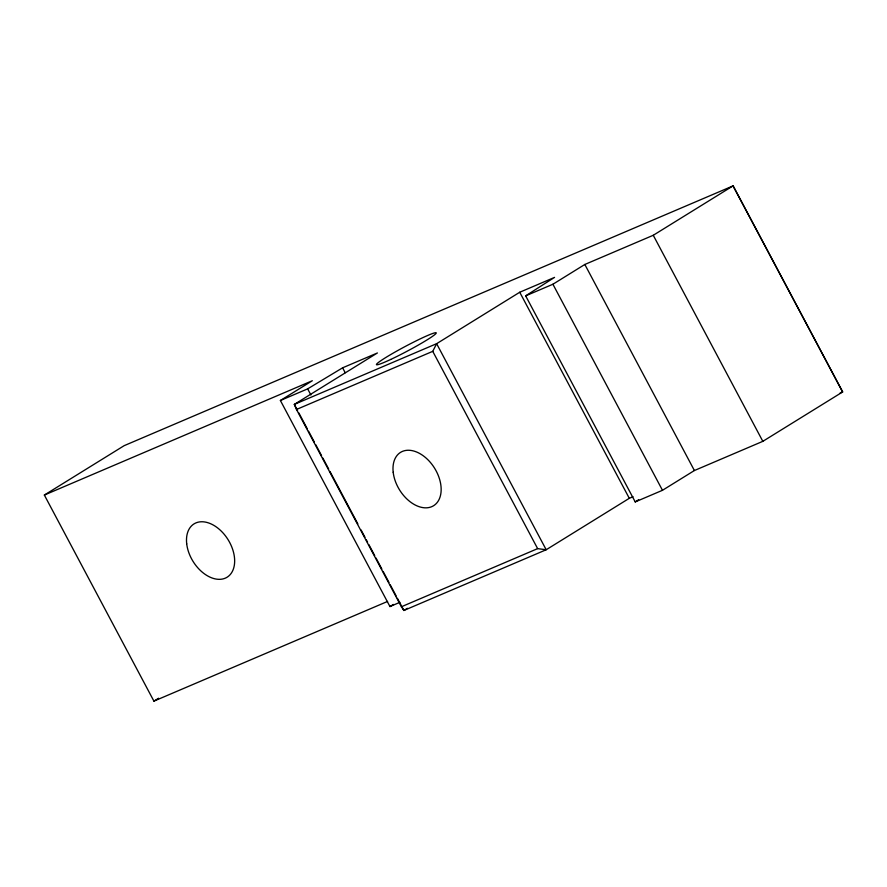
<?xml version="1.0" encoding="UTF-8"?>
<svg xmlns="http://www.w3.org/2000/svg" width="887" height="887" viewBox="0 0 887 887"><rect width="100%" height="100%" fill="white"/><g stroke="black" fill="none" stroke-linecap="round" stroke-linejoin="round"><path stroke-width="1.33" d="M399.871 602.328L389.958 606.564L280.392 400.503L307.645 388.872L342.604 367.817L377.418 352.959L294.318 404.405L296.48 409.472L432.745 351.341L436.626 343.69L519.738 292.244L554.552 277.387L525.658 295.859L635.225 501.92L662.478 490.3L694.399 470.531L762.831 441.338L842.65 391.943L733.083 185.871L124.169 445.662L44.35 495.057L153.917 701.129L387.597 601.43M635.225 501.92L638.695 499.703M280.392 400.503L312.324 380.734L44.35 495.057M525.658 295.859L552.911 284.239L584.832 264.47L653.264 235.277L733.083 185.871L842.65 391.943L840.1 393.03M153.917 701.129L158.607 698.224M389.958 606.564L393.385 604.446M407.399 608.294L403.884 610.467L401.39 606.763L296.48 409.472M633.03 496.72L629.304 498.306L546.192 549.752L403.884 610.467L402.587 608.027M401.39 606.763L537.644 548.632L546.192 549.752L436.626 343.69L294.318 404.405L297.555 410.493M653.264 235.277L762.831 441.338M584.832 264.47L694.399 470.531M552.911 284.239L662.478 490.3M519.738 292.244L629.304 498.306M432.745 351.341L537.644 548.632M342.604 367.817L345.198 372.695M307.645 388.872L310.893 394.97M298.852 412.932L307.279 428.787M308.576 431.226L314.419 442.203M315.717 444.642L321.549 455.608M322.846 458.047L328.678 469.023M329.975 471.463L357.849 523.895M361.098 529.994L364.989 537.3M366.276 539.74L367.573 542.179M368.87 544.618L374.713 555.595M376.01 558.034L381.842 569.01M383.14 571.45L388.972 582.415M390.269 584.855L396.101 595.831M397.398 598.27L401.29 605.588M393.196 472.283A31.367 20.601 58.2 0 0 431.747 506.677A31.367 20.601 58.2 0 0 426.237 458.191A31.367 20.601 58.2 0 0 393.196 472.283M186.702 543.798A31.367 20.601 58.2 0 0 225.243 578.18A31.367 20.601 58.2 0 0 219.743 529.694A31.367 20.601 58.2 0 0 186.702 543.798M390.701 359.457A33.861 2.539 -28 0 0 436.249 333.035A33.861 2.539 -28 0 0 392.076 353.758A33.861 2.539 -28 0 0 390.701 359.457"/></g></svg>
